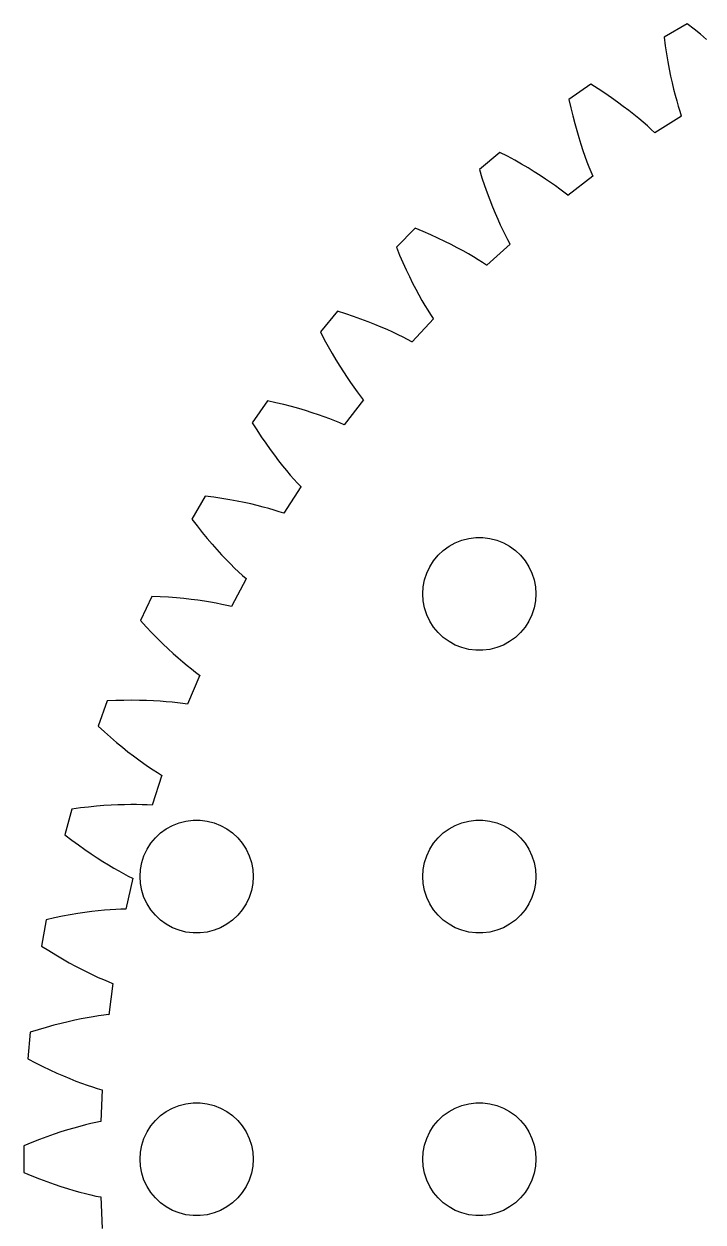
# Model space of a CAD drawing. Header units: metres. Extents: x -69 to 69, y 41 to 179.
# Drawn here: x -69.2 to -33.1, y 106.7 to 170.2 of the extents above; entities that cross this region are included whole.
import ezdxf

# ---------------------------------------------------------------- set-up
doc = ezdxf.new("R2010")
doc.units = ezdxf.units.M

msp = doc.modelspace()

# ---------------------------------------------------------------- linework, layer by layer
for p, q in [((-33.9651, 170.246), (-35.1919, 169.538)), ((-33.6047, 169.969), (-33.9651, 170.246)), ((-33.2631, 169.697), (-33.6047, 169.969)), ((-35.1919, 169.538), (-35.132, 169.087)), ((-32.94, 169.43), (-33.2631, 169.697)), ((-35.132, 169.087), (-35.0671, 168.655)), ((-35.0671, 168.655), (-34.998, 168.242)), ((-34.998, 168.242), (-34.9252, 167.848)), ((-34.9252, 167.848), (-34.8493, 167.472)), ((-34.8493, 167.472), (-34.771, 167.116)), ((-39.0866, 167.056), (-40.2471, 166.244)), ((-38.7035, 166.812), (-39.0866, 167.056)), ((-38.3394, 166.57), (-38.7035, 166.812)), ((-34.771, 167.116), (-34.6908, 166.778)), ((-34.6908, 166.778), (-34.6094, 166.459)), ((-40.2471, 166.244), (-40.1481, 165.8)), ((-37.9943, 166.333), (-38.3394, 166.57)), ((-37.6678, 166.1), (-37.9943, 166.333)), ((-37.3598, 165.873), (-37.6678, 166.1)), ((-34.6094, 166.459), (-34.5274, 166.159)), ((-34.5274, 166.159), (-34.4454, 165.878)), ((-40.1481, 165.8), (-40.0458, 165.375)), ((-40.0458, 165.375), (-39.9409, 164.97)), ((-37.0698, 165.651), (-37.3598, 165.873)), ((-36.7977, 165.436), (-37.0698, 165.651)), ((-36.5431, 165.228), (-36.7977, 165.436)), ((-34.2776, 165.361), (-35.6891, 164.465)), ((-34.4454, 165.878), (-34.3639, 165.615)), ((-34.3639, 165.615), (-34.2837, 165.37)), ((-34.2837, 165.37), (-34.2776, 165.361)), ((-39.9409, 164.97), (-39.834, 164.584)), ((-36.3058, 165.026), (-36.5431, 165.228)), ((-36.0853, 164.833), (-36.3058, 165.026)), ((-35.8814, 164.648), (-36.0853, 164.833)), ((-39.834, 164.584), (-39.7257, 164.216)), ((-39.7257, 164.216), (-39.6167, 163.868)), ((-35.6938, 164.472), (-35.8814, 164.648)), ((-35.6891, 164.465), (-35.6938, 164.472)), ((-43.9107, 163.433), (-44.9959, 162.522)), ((-43.5076, 163.222), (-43.9107, 163.433)), ((-39.6167, 163.868), (-39.5074, 163.539)), ((-39.5074, 163.539), (-39.3985, 163.228)), ((-43.124, 163.014), (-43.5076, 163.222)), ((-42.7595, 162.807), (-43.124, 163.014)), ((-42.414, 162.604), (-42.7595, 162.807)), ((-39.3985, 163.228), (-39.2906, 162.936)), ((-39.2906, 162.936), (-39.1844, 162.663)), ((-44.9959, 162.522), (-44.8586, 162.089)), ((-42.0872, 162.404), (-42.414, 162.604)), ((-41.7791, 162.209), (-42.0872, 162.404)), ((-41.4892, 162.018), (-41.7791, 162.209)), ((-38.9722, 162.163), (-40.3003, 161.147)), ((-39.1844, 162.663), (-39.0803, 162.408)), ((-39.0803, 162.408), (-38.9791, 162.172)), ((-38.9791, 162.172), (-38.9722, 162.163)), ((-44.8586, 162.089), (-44.7197, 161.675)), ((-44.7197, 161.675), (-44.5799, 161.28)), ((-41.2175, 161.833), (-41.4892, 162.018)), ((-40.9635, 161.653), (-41.2175, 161.833)), ((-40.727, 161.479), (-40.9635, 161.653)), ((-44.5799, 161.28), (-44.4397, 160.904)), ((-44.4397, 160.904), (-44.2999, 160.548)), ((-40.5078, 161.313), (-40.727, 161.479)), ((-40.3055, 161.154), (-40.5078, 161.313)), ((-40.3003, 161.147), (-40.3055, 161.154)), ((-44.2999, 160.548), (-44.1608, 160.21)), ((-44.1608, 160.21), (-44.0232, 159.892)), ((-44.0232, 159.892), (-43.8877, 159.592)), ((-43.8877, 159.592), (-43.7548, 159.311)), ((-48.4005, 159.402), (-49.4023, 158.401)), ((-47.9807, 159.228), (-48.4005, 159.402)), ((-47.5803, 159.053), (-47.9807, 159.228)), ((-47.1992, 158.88), (-47.5803, 159.053)), ((-43.7548, 159.311), (-43.6252, 159.048)), ((-43.6252, 159.048), (-43.4993, 158.803)), ((-49.4023, 158.401), (-49.2277, 157.981)), ((-46.8373, 158.707), (-47.1992, 158.88)), ((-46.4944, 158.537), (-46.8373, 158.707)), ((-46.1704, 158.369), (-46.4944, 158.537)), ((-45.865, 158.204), (-46.1704, 158.369)), ((-43.3701, 158.567), (-44.6047, 157.44)), ((-43.4993, 158.803), (-43.3778, 158.576)), ((-43.3778, 158.576), (-43.3701, 158.567)), ((-49.2277, 157.981), (-49.0533, 157.58)), ((-45.5781, 158.043), (-45.865, 158.204)), ((-45.3094, 157.886), (-45.5781, 158.043)), ((-45.0588, 157.734), (-45.3094, 157.886)), ((-44.8259, 157.587), (-45.0588, 157.734)), ((-49.0533, 157.58), (-48.8796, 157.199)), ((-48.8796, 157.199), (-48.7072, 156.837)), ((-44.6105, 157.446), (-44.8259, 157.587)), ((-44.6047, 157.44), (-44.6105, 157.446)), ((-48.7072, 156.837), (-48.5368, 156.494)), ((-48.5368, 156.494), (-48.3689, 156.17)), ((-48.3689, 156.17), (-48.2041, 155.865)), ((-48.2041, 155.865), (-48.0429, 155.578)), ((-48.0429, 155.578), (-47.886, 155.309)), ((-47.886, 155.309), (-47.7339, 155.059)), ((-52.522, 154.996), (-53.4326, 153.911)), ((-52.0886, 154.859), (-52.522, 154.996)), ((-51.6745, 154.72), (-52.0886, 154.859)), ((-51.2798, 154.58), (-51.6745, 154.72)), ((-50.9042, 154.44), (-51.2798, 154.58)), ((-47.438, 154.603), (-48.5697, 153.372)), ((-47.7339, 155.059), (-47.5872, 154.826)), ((-47.5872, 154.826), (-47.4464, 154.611)), ((-47.4464, 154.611), (-47.438, 154.603)), ((-53.4326, 153.911), (-53.2222, 153.508)), ((-50.5478, 154.3), (-50.9042, 154.44)), ((-50.2103, 154.161), (-50.5478, 154.3)), ((-49.8918, 154.023), (-50.2103, 154.161)), ((-49.5919, 153.888), (-49.8918, 154.023)), ((-49.3106, 153.755), (-49.5919, 153.888)), ((-53.2222, 153.508), (-53.0135, 153.124)), ((-49.0476, 153.625), (-49.3106, 153.755)), ((-48.8028, 153.499), (-49.0476, 153.625)), ((-48.576, 153.378), (-48.8028, 153.499)), ((-48.5697, 153.372), (-48.576, 153.378)), ((-53.0135, 153.124), (-52.8073, 152.759)), ((-52.8073, 152.759), (-52.604, 152.414)), ((-52.604, 152.414), (-52.4044, 152.087)), ((-52.4044, 152.087), (-52.2088, 151.779)), ((-52.2088, 151.779), (-52.0181, 151.489)), ((-52.0181, 151.489), (-51.8325, 151.217)), ((-51.8325, 151.217), (-51.6528, 150.963)), ((-51.6528, 150.963), (-51.4794, 150.727)), ((-51.4794, 150.727), (-51.313, 150.508)), ((-56.2438, 150.247), (-57.0564, 149.087)), ((-55.8001, 150.148), (-56.2438, 150.247)), ((-55.3755, 150.046), (-55.8001, 150.148)), ((-51.1449, 150.298), (-52.165, 148.974)), ((-51.313, 150.508), (-51.154, 150.306)), ((-51.154, 150.306), (-51.1449, 150.298)), ((-54.97, 149.941), (-55.3755, 150.046)), ((-54.5837, 149.834), (-54.97, 149.941)), ((-54.2164, 149.726), (-54.5837, 149.834)), ((-53.8681, 149.617), (-54.2164, 149.726)), ((-53.5388, 149.507), (-53.8681, 149.617)), ((-53.2282, 149.398), (-53.5388, 149.507)), ((-57.0564, 149.087), (-56.8116, 148.703)), ((-52.9364, 149.291), (-53.2282, 149.398)), ((-52.6631, 149.184), (-52.9364, 149.291)), ((-52.4083, 149.08), (-52.6631, 149.184)), ((-52.1718, 148.979), (-52.4083, 149.08)), ((-52.165, 148.974), (-52.1718, 148.979)), ((-56.8116, 148.703), (-56.5703, 148.339)), ((-56.5703, 148.339), (-56.3331, 147.994)), ((-56.3331, 147.994), (-56.1005, 147.668)), ((-56.1005, 147.668), (-55.8731, 147.36)), ((-55.8731, 147.36), (-55.6515, 147.07)), ((-55.6515, 147.07), (-55.4361, 146.798)), ((-55.4361, 146.798), (-55.2276, 146.543)), ((-55.2276, 146.543), (-55.0264, 146.306)), ((-55.0264, 146.306), (-54.8331, 146.085)), ((-54.4625, 145.687), (-55.3633, 144.279)), ((-54.8331, 146.085), (-54.6482, 145.881)), ((-54.6482, 145.881), (-54.4722, 145.694)), ((-54.4722, 145.694), (-54.4625, 145.687)), ((-59.5376, 145.192), (-60.2459, 143.965)), ((-59.0869, 145.132), (-59.5376, 145.192)), ((-58.655, 145.067), (-59.0869, 145.132)), ((-58.2419, 144.998), (-58.655, 145.067)), ((-57.8477, 144.925), (-58.2419, 144.998)), ((-57.4724, 144.849), (-57.8477, 144.925)), ((-57.116, 144.771), (-57.4724, 144.849)), ((-56.7783, 144.691), (-57.116, 144.771)), ((-56.4595, 144.609), (-56.7783, 144.691)), ((-56.1594, 144.527), (-56.4595, 144.609)), ((-55.8779, 144.445), (-56.1594, 144.527)), ((-55.615, 144.364), (-55.8779, 144.445)), ((-55.3705, 144.284), (-55.615, 144.364)), ((-60.2459, 143.965), (-59.9686, 143.605)), ((-55.3633, 144.279), (-55.3705, 144.284)), ((-59.9686, 143.605), (-59.6965, 143.263)), ((-59.6965, 143.263), (-59.4301, 142.94)), ((-59.4301, 142.94), (-59.17, 142.635)), ((-59.17, 142.635), (-58.9166, 142.348)), ((-46.9123, 142.312), (-46.6075, 142.533)), ((-46.6075, 142.533), (-46.2773, 142.714)), ((-46.2773, 142.714), (-45.927, 142.853)), ((-45.927, 142.853), (-45.5621, 142.947)), ((-45.5621, 142.947), (-45.1884, 142.994)), ((-45.1884, 142.994), (-44.8116, 142.994)), ((-44.8116, 142.994), (-44.4379, 142.947)), ((-44.4379, 142.947), (-44.0729, 142.853)), ((-44.0729, 142.853), (-43.7227, 142.714)), ((-43.7227, 142.714), (-43.3925, 142.533)), ((-43.3925, 142.533), (-43.0877, 142.312)), ((-58.9166, 142.348), (-58.6705, 142.078)), ((-58.6705, 142.078), (-58.4323, 141.826)), ((-58.4323, 141.826), (-58.2024, 141.591)), ((-47.427, 141.763), (-47.1869, 142.054)), ((-47.1869, 142.054), (-46.9123, 142.312)), ((-43.0877, 142.312), (-42.8131, 142.054)), ((-42.8131, 142.054), (-42.5729, 141.763)), ((-58.2024, 141.591), (-57.9813, 141.372)), ((-57.9813, 141.372), (-57.7695, 141.169)), ((-57.7695, 141.169), (-57.5675, 140.982)), ((-47.7893, 141.104), (-47.6289, 141.445)), ((-47.6289, 141.445), (-47.427, 141.763)), ((-42.5729, 141.763), (-42.3711, 141.445)), ((-42.3711, 141.445), (-42.2107, 141.104)), ((-57.3656, 140.805), (-58.1403, 139.324)), ((-57.5675, 140.982), (-57.3758, 140.81)), ((-57.3758, 140.81), (-57.3656, 140.805)), ((-47.9763, 140.376), (-47.9057, 140.746)), ((-47.9057, 140.746), (-47.7893, 141.104)), ((-42.2107, 141.104), (-42.0942, 140.746)), ((-42.0942, 140.746), (-42.0237, 140.376)), ((-48, 140), (-47.9763, 140.376)), ((-47.9763, 139.624), (-48, 140)), ((-42.0237, 140.376), (-42, 140)), ((-42, 140), (-42.0237, 139.624)), ((-62.3782, 139.869), (-62.9769, 138.585)), ((-61.924, 139.849), (-62.3782, 139.869)), ((-61.4881, 139.822), (-61.924, 139.849)), ((-61.0706, 139.789), (-61.4881, 139.822)), ((-60.6715, 139.751), (-61.0706, 139.789)), ((-60.291, 139.708), (-60.6715, 139.751)), ((-59.9291, 139.661), (-60.291, 139.708)), ((-59.5858, 139.61), (-59.9291, 139.661)), ((-59.2611, 139.557), (-59.5858, 139.61)), ((-58.9549, 139.501), (-59.2611, 139.557)), ((-58.6674, 139.444), (-58.9549, 139.501)), ((-58.3983, 139.386), (-58.6674, 139.444)), ((-58.1478, 139.327), (-58.3983, 139.386)), ((-58.1403, 139.324), (-58.1478, 139.327)), ((-47.9057, 139.254), (-47.9763, 139.624)), ((-47.7893, 138.896), (-47.9057, 139.254)), ((-42.0942, 139.254), (-42.2107, 138.896)), ((-42.0237, 139.624), (-42.0942, 139.254)), ((-47.6289, 138.555), (-47.7893, 138.896)), ((-42.2107, 138.896), (-42.3711, 138.555)), ((-62.9769, 138.585), (-62.6693, 138.25)), ((-62.6693, 138.25), (-62.3684, 137.934)), ((-47.427, 138.237), (-47.6289, 138.555)), ((-47.1869, 137.946), (-47.427, 138.237)), ((-42.5729, 138.237), (-42.8131, 137.946)), ((-42.3711, 138.555), (-42.5729, 138.237)), ((-62.3684, 137.934), (-62.0749, 137.635)), ((-62.0749, 137.635), (-61.7891, 137.354)), ((-61.7891, 137.354), (-61.5117, 137.09)), ((-46.9123, 137.688), (-47.1869, 137.946)), ((-46.6075, 137.467), (-46.9123, 137.688)), ((-46.2773, 137.286), (-46.6075, 137.467)), ((-43.3925, 137.467), (-43.7227, 137.286)), ((-43.0877, 137.688), (-43.3925, 137.467)), ((-42.8131, 137.946), (-43.0877, 137.688)), ((-61.5117, 137.09), (-61.2431, 136.843)), ((-61.2431, 136.843), (-60.9838, 136.612)), ((-45.927, 137.147), (-46.2773, 137.286)), ((-45.5621, 137.053), (-45.927, 137.147)), ((-45.1884, 137.006), (-45.5621, 137.053)), ((-44.8116, 137.006), (-45.1884, 137.006)), ((-44.4379, 137.053), (-44.8116, 137.006)), ((-44.0729, 137.147), (-44.4379, 137.053)), ((-43.7227, 137.286), (-44.0729, 137.147)), ((-60.9838, 136.612), (-60.7342, 136.398)), ((-60.7342, 136.398), (-60.4949, 136.199)), ((-60.4949, 136.199), (-60.2662, 136.015)), ((-59.8321, 135.688), (-60.4747, 134.145)), ((-60.2662, 136.015), (-60.0487, 135.847)), ((-60.0487, 135.847), (-59.8428, 135.693)), ((-59.8428, 135.693), (-59.8321, 135.688)), ((-64.7441, 134.319), (-65.2286, 132.987)), ((-64.2898, 134.338), (-64.7441, 134.319)), ((-63.8532, 134.349), (-64.2898, 134.338)), ((-63.4344, 134.353), (-63.8532, 134.349)), ((-63.0336, 134.349), (-63.4344, 134.353)), ((-62.6508, 134.34), (-63.0336, 134.349)), ((-62.2862, 134.325), (-62.6508, 134.34)), ((-61.9398, 134.304), (-62.2862, 134.325)), ((-61.6116, 134.28), (-61.9398, 134.304)), ((-61.3018, 134.251), (-61.6116, 134.28)), ((-61.0103, 134.219), (-61.3018, 134.251)), ((-60.7373, 134.184), (-61.0103, 134.219)), ((-60.4826, 134.148), (-60.7373, 134.184)), ((-60.4747, 134.145), (-60.4826, 134.148)), ((-65.2286, 132.987), (-64.893, 132.681)), ((-64.893, 132.681), (-64.5657, 132.392)), ((-64.5657, 132.392), (-64.2472, 132.12)), ((-64.2472, 132.12), (-63.938, 131.864)), ((-63.938, 131.864), (-63.6387, 131.626)), ((-63.6387, 131.626), (-63.3495, 131.403)), ((-63.3495, 131.403), (-63.0711, 131.196)), ((-63.0711, 131.196), (-62.8038, 131.004)), ((-62.8038, 131.004), (-62.5481, 130.827)), ((-62.5481, 130.827), (-62.3043, 130.664)), ((-61.8433, 130.376), (-62.349, 128.782)), ((-62.3043, 130.664), (-62.0729, 130.515)), ((-62.0729, 130.515), (-61.8543, 130.379)), ((-61.8543, 130.379), (-61.8433, 130.376)), ((-66.6172, 128.583), (-66.9839, 127.215)), ((-66.1664, 128.642), (-66.6172, 128.583)), ((-65.7324, 128.691), (-66.1664, 128.642)), ((-65.3155, 128.731), (-65.7324, 128.691)), ((-64.9159, 128.763), (-65.3155, 128.731)), ((-64.5338, 128.787), (-64.9159, 128.763)), ((-64.1692, 128.803), (-64.5338, 128.787)), ((-63.8223, 128.813), (-64.1692, 128.803)), ((-63.4933, 128.817), (-63.8223, 128.813)), ((-63.1821, 128.816), (-63.4933, 128.817)), ((-62.889, 128.809), (-63.1821, 128.816)), ((-62.614, 128.799), (-62.889, 128.809)), ((-62.3571, 128.785), (-62.614, 128.799)), ((-62.349, 128.782), (-62.3571, 128.785)), ((-61.2773, 127.714), (-60.927, 127.853)), ((-60.927, 127.853), (-60.5621, 127.947)), ((-60.5621, 127.947), (-60.1884, 127.994)), ((-60.1884, 127.994), (-59.8116, 127.994)), ((-59.8116, 127.994), (-59.4379, 127.947)), ((-59.4379, 127.947), (-59.0729, 127.853)), ((-59.0729, 127.853), (-58.7227, 127.714)), ((-46.2773, 127.714), (-45.927, 127.853)), ((-45.927, 127.853), (-45.5621, 127.947)), ((-45.5621, 127.947), (-45.1884, 127.994)), ((-45.1884, 127.994), (-44.8116, 127.994)), ((-44.8116, 127.994), (-44.4379, 127.947)), ((-44.4379, 127.947), (-44.0729, 127.853)), ((-44.0729, 127.853), (-43.7227, 127.714)), ((-66.9839, 127.215), (-66.6228, 126.939)), ((-62.1869, 127.054), (-61.9123, 127.312)), ((-61.9123, 127.312), (-61.6075, 127.533)), ((-61.6075, 127.533), (-61.2773, 127.714)), ((-58.7227, 127.714), (-58.3925, 127.533)), ((-58.3925, 127.533), (-58.0877, 127.312)), ((-58.0877, 127.312), (-57.8131, 127.054)), ((-47.1869, 127.054), (-46.9123, 127.312)), ((-46.9123, 127.312), (-46.6075, 127.533)), ((-46.6075, 127.533), (-46.2773, 127.714)), ((-43.7227, 127.714), (-43.3925, 127.533)), ((-43.3925, 127.533), (-43.0877, 127.312)), ((-43.0877, 127.312), (-42.8131, 127.054)), ((-66.6228, 126.939), (-66.2715, 126.679)), ((-66.2715, 126.679), (-65.9306, 126.436)), ((-62.6289, 126.445), (-62.427, 126.763)), ((-62.427, 126.763), (-62.1869, 127.054)), ((-57.8131, 127.054), (-57.5729, 126.763)), ((-57.5729, 126.763), (-57.3711, 126.445)), ((-47.6289, 126.445), (-47.427, 126.763)), ((-47.427, 126.763), (-47.1869, 127.054)), ((-42.8131, 127.054), (-42.5729, 126.763)), ((-42.5729, 126.763), (-42.3711, 126.445)), ((-65.9306, 126.436), (-65.6004, 126.209)), ((-65.6004, 126.209), (-65.2813, 125.997)), ((-65.2813, 125.997), (-64.9739, 125.8)), ((-62.9057, 125.746), (-62.7893, 126.104)), ((-62.7893, 126.104), (-62.6289, 126.445)), ((-57.3711, 126.445), (-57.2107, 126.104)), ((-57.2107, 126.104), (-57.0942, 125.746)), ((-47.9057, 125.746), (-47.7893, 126.104)), ((-47.7893, 126.104), (-47.6289, 126.445)), ((-42.3711, 126.445), (-42.2107, 126.104)), ((-42.2107, 126.104), (-42.0942, 125.746)), ((-64.9739, 125.8), (-64.6785, 125.618)), ((-64.6785, 125.618), (-64.3954, 125.45)), ((-64.3954, 125.45), (-64.1252, 125.296)), ((-64.1252, 125.296), (-63.8682, 125.155)), ((-63, 125), (-62.9763, 125.376)), ((-62.9763, 125.376), (-62.9057, 125.746)), ((-57.0942, 125.746), (-57.0237, 125.376)), ((-57.0237, 125.376), (-57, 125)), ((-48, 125), (-47.9763, 125.376)), ((-47.9763, 125.376), (-47.9057, 125.746)), ((-42.0942, 125.746), (-42.0237, 125.376)), ((-42.0237, 125.376), (-42, 125)), ((-63.8682, 125.155), (-63.6247, 125.027)), ((-63.3838, 124.908), (-63.7487, 123.277)), ((-63.6247, 125.027), (-63.3951, 124.911)), ((-63.3951, 124.911), (-63.3838, 124.908)), ((-62.9763, 124.624), (-63, 125)), ((-62.9057, 124.254), (-62.9763, 124.624)), ((-57.0237, 124.624), (-57.0942, 124.254)), ((-57, 125), (-57.0237, 124.624)), ((-47.9763, 124.624), (-48, 125)), ((-47.9057, 124.254), (-47.9763, 124.624)), ((-42.0237, 124.624), (-42.0942, 124.254)), ((-42, 125), (-42.0237, 124.624)), ((-62.7893, 123.896), (-62.9057, 124.254)), ((-57.0942, 124.254), (-57.2107, 123.896)), ((-47.7893, 123.896), (-47.9057, 124.254)), ((-42.0942, 124.254), (-42.2107, 123.896)), ((-62.6289, 123.555), (-62.7893, 123.896)), ((-62.427, 123.237), (-62.6289, 123.555)), ((-57.3711, 123.555), (-57.5729, 123.237)), ((-57.2107, 123.896), (-57.3711, 123.555)), ((-47.6289, 123.555), (-47.7893, 123.896)), ((-47.427, 123.237), (-47.6289, 123.555)), ((-42.3711, 123.555), (-42.5729, 123.237)), ((-42.2107, 123.896), (-42.3711, 123.555)), ((-67.5393, 122.804), (-67.9834, 122.707)), ((-67.1113, 122.891), (-67.5393, 122.804)), ((-66.6995, 122.967), (-67.1113, 122.891)), ((-66.3042, 123.034), (-66.6995, 122.967)), ((-65.9256, 123.091), (-66.3042, 123.034)), ((-65.5638, 123.139), (-65.9256, 123.091)), ((-65.2191, 123.179), (-65.5638, 123.139)), ((-64.8917, 123.212), (-65.2191, 123.179)), ((-64.5816, 123.238), (-64.8917, 123.212)), ((-64.289, 123.257), (-64.5816, 123.238)), ((-64.0141, 123.27), (-64.289, 123.257)), ((-63.757, 123.278), (-64.0141, 123.27)), ((-63.7487, 123.277), (-63.757, 123.278)), ((-62.1869, 122.946), (-62.427, 123.237)), ((-61.9123, 122.688), (-62.1869, 122.946)), ((-57.8131, 122.946), (-58.0877, 122.688)), ((-57.5729, 123.237), (-57.8131, 122.946)), ((-47.1869, 122.946), (-47.427, 123.237)), ((-46.9123, 122.688), (-47.1869, 122.946)), ((-42.8131, 122.946), (-43.0877, 122.688)), ((-42.5729, 123.237), (-42.8131, 122.946)), ((-67.9834, 122.707), (-68.2294, 121.311)), ((-61.6075, 122.467), (-61.9123, 122.688)), ((-61.2773, 122.286), (-61.6075, 122.467)), ((-60.927, 122.147), (-61.2773, 122.286)), ((-60.5621, 122.053), (-60.927, 122.147)), ((-59.0729, 122.147), (-59.4379, 122.053)), ((-58.7227, 122.286), (-59.0729, 122.147)), ((-58.3925, 122.467), (-58.7227, 122.286)), ((-58.0877, 122.688), (-58.3925, 122.467)), ((-46.6075, 122.467), (-46.9123, 122.688)), ((-46.2773, 122.286), (-46.6075, 122.467)), ((-45.927, 122.147), (-46.2773, 122.286)), ((-45.5621, 122.053), (-45.927, 122.147)), ((-44.0729, 122.147), (-44.4379, 122.053)), ((-43.7227, 122.286), (-44.0729, 122.147)), ((-43.3925, 122.467), (-43.7227, 122.286)), ((-43.0877, 122.688), (-43.3925, 122.467)), ((-60.1884, 122.006), (-60.5621, 122.053)), ((-59.8116, 122.006), (-60.1884, 122.006)), ((-59.4379, 122.053), (-59.8116, 122.006)), ((-45.1884, 122.006), (-45.5621, 122.053)), ((-44.8116, 122.006), (-45.1884, 122.006)), ((-44.4379, 122.053), (-44.8116, 122.006)), ((-68.2294, 121.311), (-67.8456, 121.068)), ((-67.8456, 121.068), (-67.473, 120.84)), ((-67.473, 120.84), (-67.1122, 120.627)), ((-67.1122, 120.627), (-66.7634, 120.43)), ((-66.7634, 120.43), (-66.4271, 120.246)), ((-66.4271, 120.246), (-66.1037, 120.077)), ((-66.1037, 120.077), (-65.7936, 119.922)), ((-65.7936, 119.922), (-65.497, 119.779)), ((-65.497, 119.779), (-65.2144, 119.649)), ((-65.2144, 119.649), (-64.946, 119.531)), ((-64.946, 119.531), (-64.6922, 119.424)), ((-64.6922, 119.424), (-64.4534, 119.329)), ((-64.442, 119.327), (-64.6632, 117.67)), ((-64.4534, 119.329), (-64.442, 119.327)), ((-64.9271, 117.64), (-65.1998, 117.603)), ((-64.6716, 117.671), (-64.9271, 117.64)), ((-64.6632, 117.67), (-64.6716, 117.671)), ((-67.9795, 116.993), (-68.3983, 116.869)), ((-67.5759, 117.105), (-67.9795, 116.993)), ((-67.1879, 117.205), (-67.5759, 117.105)), ((-66.8157, 117.295), (-67.1879, 117.205)), ((-66.4595, 117.375), (-66.8157, 117.295)), ((-66.1196, 117.445), (-66.4595, 117.375)), ((-65.7962, 117.506), (-66.1196, 117.445)), ((-65.4896, 117.558), (-65.7962, 117.506)), ((-65.1998, 117.603), (-65.4896, 117.558)), ((-68.8321, 116.733), (-68.9556, 115.322)), ((-68.3983, 116.869), (-68.8321, 116.733)), ((-68.9556, 115.322), (-68.552, 115.112)), ((-68.552, 115.112), (-68.161, 114.918)), ((-68.161, 114.918), (-67.783, 114.738)), ((-67.783, 114.738), (-67.4184, 114.571)), ((-67.4184, 114.571), (-67.0674, 114.418)), ((-67.0674, 114.418), (-66.7305, 114.278)), ((-66.7305, 114.278), (-66.4079, 114.15)), ((-66.4079, 114.15), (-66.1001, 114.033)), ((-66.1001, 114.033), (-65.8072, 113.928)), ((-65.8072, 113.928), (-65.5295, 113.834)), ((-65.5295, 113.834), (-65.2675, 113.75)), ((-65.2675, 113.75), (-65.0212, 113.676)), ((-65.0096, 113.675), (-65.0856, 112.005)), ((-65.0212, 113.676), (-65.0096, 113.675)), ((-61.6075, 112.533), (-61.2773, 112.714)), ((-61.2773, 112.714), (-60.927, 112.853)), ((-60.927, 112.853), (-60.5621, 112.947)), ((-60.5621, 112.947), (-60.1884, 112.994)), ((-60.1884, 112.994), (-59.8116, 112.994)), ((-59.8116, 112.994), (-59.4379, 112.947)), ((-59.4379, 112.947), (-59.0729, 112.853)), ((-59.0729, 112.853), (-58.7227, 112.714)), ((-58.7227, 112.714), (-58.3925, 112.533)), ((-46.6075, 112.533), (-46.2773, 112.714)), ((-46.2773, 112.714), (-45.927, 112.853)), ((-45.927, 112.853), (-45.5621, 112.947)), ((-45.5621, 112.947), (-45.1884, 112.994)), ((-45.1884, 112.994), (-44.8116, 112.994)), ((-44.8116, 112.994), (-44.4379, 112.947)), ((-44.4379, 112.947), (-44.0729, 112.853)), ((-44.0729, 112.853), (-43.7227, 112.714)), ((-43.7227, 112.714), (-43.3925, 112.533)), ((-65.3459, 111.953), (-65.6144, 111.892)), ((-65.0941, 112.005), (-65.3459, 111.953)), ((-65.0856, 112.005), (-65.0941, 112.005)), ((-62.427, 111.763), (-62.1869, 112.054)), ((-62.1869, 112.054), (-61.9123, 112.312)), ((-61.9123, 112.312), (-61.6075, 112.533)), ((-58.3925, 112.533), (-58.0877, 112.312)), ((-58.0877, 112.312), (-57.8131, 112.054)), ((-57.8131, 112.054), (-57.5729, 111.763)), ((-47.427, 111.763), (-47.1869, 112.054)), ((-47.1869, 112.054), (-46.9123, 112.312)), ((-46.9123, 112.312), (-46.6075, 112.533)), ((-43.3925, 112.533), (-43.0877, 112.312)), ((-43.0877, 112.312), (-42.8131, 112.054)), ((-42.8131, 112.054), (-42.5729, 111.763)), ((-67.5602, 111.322), (-67.938, 111.188)), ((-67.1973, 111.444), (-67.5602, 111.322)), ((-66.8494, 111.555), (-67.1973, 111.444)), ((-66.5169, 111.654), (-66.8494, 111.555)), ((-66.2001, 111.743), (-66.5169, 111.654)), ((-65.8992, 111.822), (-66.2001, 111.743)), ((-65.6144, 111.892), (-65.8992, 111.822)), ((-62.7893, 111.104), (-62.6289, 111.445)), ((-62.6289, 111.445), (-62.427, 111.763)), ((-57.5729, 111.763), (-57.3711, 111.445)), ((-57.3711, 111.445), (-57.2107, 111.104)), ((-47.7893, 111.104), (-47.6289, 111.445)), ((-47.6289, 111.445), (-47.427, 111.763)), ((-42.5729, 111.763), (-42.3711, 111.445)), ((-42.3711, 111.445), (-42.2107, 111.104)), ((-68.7367, 110.882), (-69.157, 110.708)), ((-69.157, 110.708), (-69.157, 109.292)), ((-68.3303, 111.042), (-68.7367, 110.882)), ((-67.938, 111.188), (-68.3303, 111.042)), ((-62.9763, 110.376), (-62.9057, 110.746)), ((-62.9057, 110.746), (-62.7893, 111.104)), ((-57.2107, 111.104), (-57.0942, 110.746)), ((-57.0942, 110.746), (-57.0237, 110.376)), ((-47.9763, 110.376), (-47.9057, 110.746)), ((-47.9057, 110.746), (-47.7893, 111.104)), ((-42.2107, 111.104), (-42.0942, 110.746)), ((-42.0942, 110.746), (-42.0237, 110.376)), ((-63, 110), (-62.9763, 110.376)), ((-62.9763, 109.624), (-63, 110)), ((-57.0237, 110.376), (-57, 110)), ((-57, 110), (-57.0237, 109.624)), ((-48, 110), (-47.9763, 110.376)), ((-47.9763, 109.624), (-48, 110)), ((-42.0237, 110.376), (-42, 110)), ((-42, 110), (-42.0237, 109.624)), ((-62.9057, 109.254), (-62.9763, 109.624)), ((-57.0237, 109.624), (-57.0942, 109.254)), ((-47.9057, 109.254), (-47.9763, 109.624)), ((-42.0237, 109.624), (-42.0942, 109.254)), ((-69.157, 109.292), (-68.7367, 109.118)), ((-68.7367, 109.118), (-68.3303, 108.958)), ((-68.3303, 108.958), (-67.938, 108.812)), ((-67.938, 108.812), (-67.5602, 108.678)), ((-62.7893, 108.896), (-62.9057, 109.254)), ((-62.6289, 108.555), (-62.7893, 108.896)), ((-57.2107, 108.896), (-57.3711, 108.555)), ((-57.0942, 109.254), (-57.2107, 108.896)), ((-47.7893, 108.896), (-47.9057, 109.254)), ((-47.6289, 108.555), (-47.7893, 108.896)), ((-42.2107, 108.896), (-42.3711, 108.555)), ((-42.0942, 109.254), (-42.2107, 108.896)), ((-67.5602, 108.678), (-67.1973, 108.556)), ((-67.1973, 108.556), (-66.8494, 108.445)), ((-66.8494, 108.445), (-66.5169, 108.346)), ((-66.5169, 108.346), (-66.2001, 108.257)), ((-66.2001, 108.257), (-65.8992, 108.178)), ((-65.8992, 108.178), (-65.6144, 108.108)), ((-65.6144, 108.108), (-65.3459, 108.047)), ((-62.427, 108.237), (-62.6289, 108.555)), ((-62.1869, 107.946), (-62.427, 108.237)), ((-57.5729, 108.237), (-57.8131, 107.946)), ((-57.3711, 108.555), (-57.5729, 108.237)), ((-47.427, 108.237), (-47.6289, 108.555)), ((-47.1869, 107.946), (-47.427, 108.237)), ((-42.5729, 108.237), (-42.8131, 107.946)), ((-42.3711, 108.555), (-42.5729, 108.237)), ((-65.3459, 108.047), (-65.0941, 107.995)), ((-65.0941, 107.995), (-65.0826, 107.995)), ((-65.0826, 107.995), (-65.0127, 106.325)), ((-61.9123, 107.688), (-62.1869, 107.946)), ((-61.6075, 107.467), (-61.9123, 107.688)), ((-61.2773, 107.286), (-61.6075, 107.467)), ((-58.3925, 107.467), (-58.7227, 107.286)), ((-58.0877, 107.688), (-58.3925, 107.467)), ((-57.8131, 107.946), (-58.0877, 107.688)), ((-46.9123, 107.688), (-47.1869, 107.946)), ((-46.6075, 107.467), (-46.9123, 107.688)), ((-46.2773, 107.286), (-46.6075, 107.467)), ((-43.3925, 107.467), (-43.7227, 107.286)), ((-43.0877, 107.688), (-43.3925, 107.467)), ((-42.8131, 107.946), (-43.0877, 107.688)), ((-60.927, 107.147), (-61.2773, 107.286)), ((-60.5621, 107.053), (-60.927, 107.147)), ((-60.1884, 107.006), (-60.5621, 107.053)), ((-59.8116, 107.006), (-60.1884, 107.006)), ((-59.4379, 107.053), (-59.8116, 107.006)), ((-59.0729, 107.147), (-59.4379, 107.053)), ((-58.7227, 107.286), (-59.0729, 107.147)), ((-45.927, 107.147), (-46.2773, 107.286)), ((-45.5621, 107.053), (-45.927, 107.147)), ((-45.1884, 107.006), (-45.5621, 107.053)), ((-44.8116, 107.006), (-45.1884, 107.006)), ((-44.4379, 107.053), (-44.8116, 107.006)), ((-44.0729, 107.147), (-44.4379, 107.053)), ((-43.7227, 107.286), (-44.0729, 107.147))]:
    msp.add_line(p, q)

doc.saveas('drawing.dxf')
